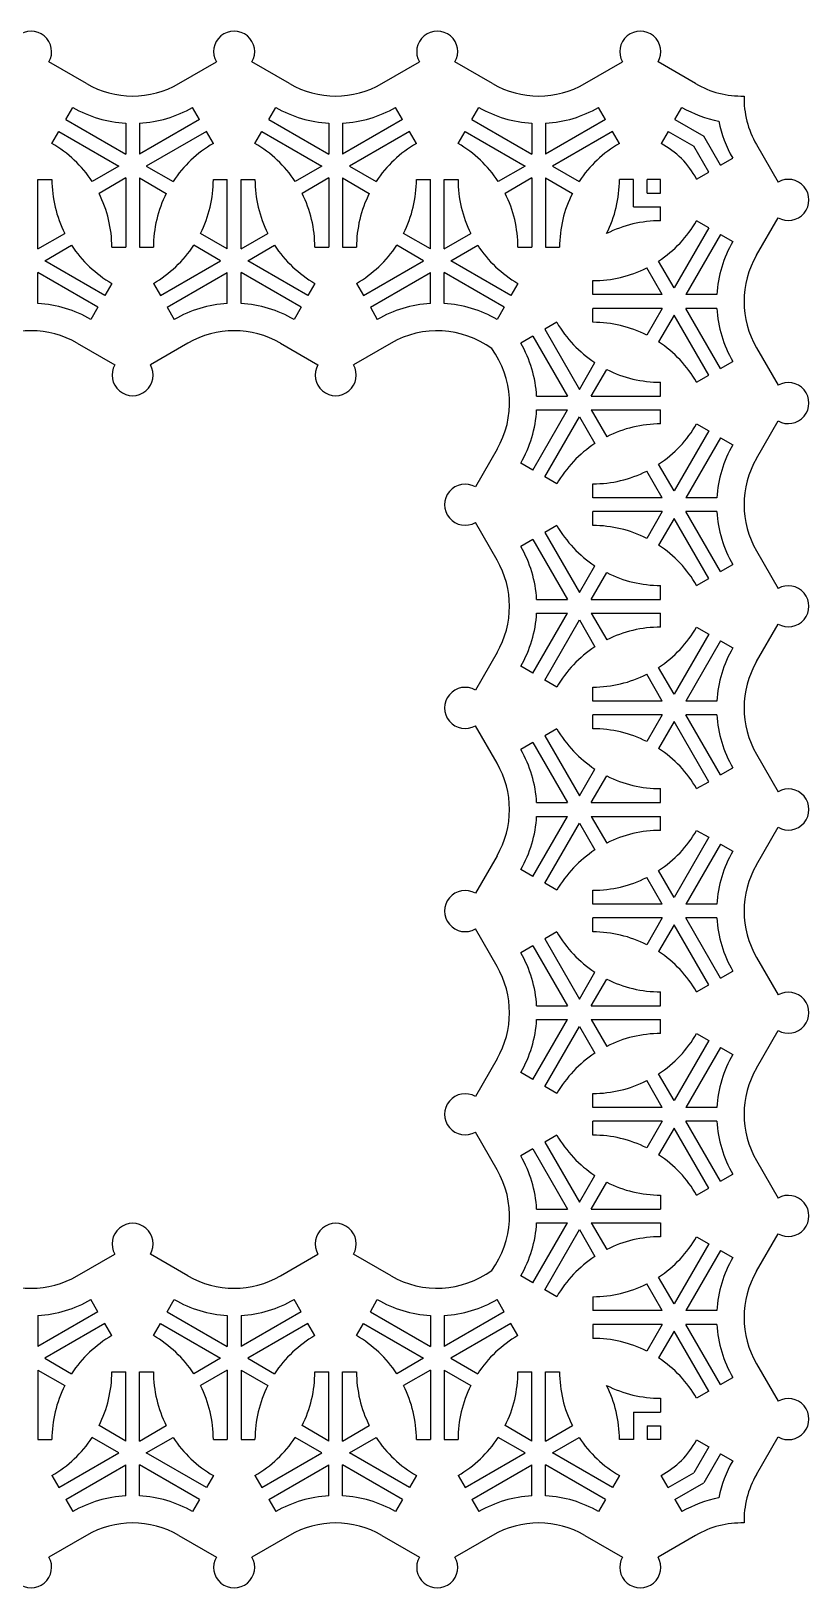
# Model space of a CAD drawing. Extents: x -115 to 365, y -50 to 177.
# Drawn here: x -1.2 to 112.4, y -49.9 to 177.4 of the extents above; entities that cross this region are included whole.
import ezdxf

# ---------------------------------------------------------------- set-up
doc = ezdxf.new("R2010")
doc.units = 0
doc.layers.get('0').update_dxf_attribs({"linetype": 'CONTINUOUS'})

msp = doc.modelspace()

# ---------------------------------------------------------------- linework, layer by layer
for p, q in [((6.87962, 169.772779), (1.392992, 172.940485)), ((20.381446, 169.772779), (25.868074, 172.940485)), ((36.550854, 169.772779), (31.064226, 172.940485)), ((50.052681, 169.772779), (55.539308, 172.940485)), ((66.222088, 169.772779), (60.735461, 172.940485)), ((79.723915, 169.772779), (85.210542, 172.940485)), ((95.893322, 169.772779), (90.406695, 172.940485)), ((3.858444, 164.539948), (4.87962, 166.308677)), ((23.402622, 164.539948), (22.381446, 166.308677)), ((33.529678, 164.539948), (34.550854, 166.308677)), ((53.073856, 164.539948), (52.052681, 166.308677)), ((63.200912, 164.539948), (64.222088, 166.308677)), ((82.745091, 164.539948), (81.723915, 166.308677)), ((92.872146, 164.539948), (93.893322, 166.308677)), ((3.858444, 164.539948), (12.630533, 159.47538)), ((12.630533, 163.992469), (12.630533, 159.47538)), ((23.402622, 164.539948), (14.630533, 159.47538)), ((14.630533, 163.992469), (14.630533, 159.47538)), ((33.529678, 164.539948), (42.301767, 159.47538)), ((42.301767, 163.992469), (42.301767, 159.47538)), ((53.073856, 164.539948), (44.301767, 159.47538)), ((44.301767, 163.992469), (44.301767, 159.47538)), ((63.200912, 164.539948), (71.973001, 159.47538)), ((71.973001, 163.992469), (71.973001, 159.47538)), ((82.745091, 164.539948), (73.973001, 159.47538)), ((73.973001, 163.992469), (73.973001, 159.47538)), ((92.872146, 164.539948), (97.105242, 162.095969)), ((1.837268, 161.039169), (2.858444, 162.807898)), ((2.858444, 162.807898), (11.630533, 157.74333)), ((24.402622, 162.807898), (15.630533, 157.74333)), ((25.423798, 161.039169), (24.402622, 162.807898)), ((31.508502, 161.039169), (32.529678, 162.807898)), ((32.529678, 162.807898), (41.301767, 157.74333)), ((54.073856, 162.807898), (45.301767, 157.74333)), ((55.095032, 161.039169), (54.073856, 162.807898)), ((61.179736, 161.039169), (62.200912, 162.807898)), ((62.200912, 162.807898), (70.973001, 157.74333)), ((83.745091, 162.807898), (74.973001, 157.74333)), ((84.766266, 161.039169), (83.745091, 162.807898)), ((91.872146, 162.807898), (90.85097, 161.039169)), ((91.872146, 162.807898), (95.64114, 160.631868)), ((99.549221, 157.862874), (97.105242, 162.095969)), ((97.81717, 156.862874), (95.64114, 160.631868)), ((104.782051, 160.884049), (107.949757, 155.397422)), ((11.630533, 157.74333), (7.71862, 155.484785)), ((15.630533, 157.74333), (19.542446, 155.484785)), ((41.301767, 157.74333), (37.389854, 155.484785)), ((45.301767, 157.74333), (49.213681, 155.484785)), ((70.973001, 157.74333), (67.061088, 155.484785)), ((74.973001, 157.74333), (78.884915, 155.484785)), ((96.048442, 155.841698), (97.81717, 156.862874)), ((99.549221, 157.862874), (101.31795, 158.884049)), ((-0.205084, 145.640525), (-0.205084, 155.769661)), ((-0.205084, 155.769661), (1.837268, 155.769661)), ((12.630533, 156.011279), (8.71862, 153.752735)), ((12.630533, 156.011279), (12.630533, 145.882143)), ((14.630533, 156.011279), (14.630533, 145.882143)), ((14.630533, 156.011279), (18.542446, 153.752735)), ((25.423798, 155.769661), (27.46615, 155.769661)), ((27.46615, 145.640525), (27.46615, 155.769661)), ((29.46615, 145.640525), (29.46615, 155.769661)), ((29.46615, 155.769661), (31.508502, 155.769661)), ((42.301767, 156.011279), (38.389854, 153.752735)), ((42.301767, 156.011279), (42.301767, 145.882143)), ((44.301767, 156.011279), (44.301767, 145.882143)), ((44.301767, 156.011279), (48.213681, 153.752735)), ((55.095032, 155.769661), (57.137384, 155.769661)), ((57.137384, 145.640525), (57.137384, 155.769661)), ((59.137384, 145.640525), (59.137384, 155.769661)), ((59.137384, 155.769661), (61.179736, 155.769661)), ((71.973001, 156.011279), (68.061088, 153.752735)), ((71.973001, 156.011279), (71.973001, 145.882143)), ((73.973001, 156.011279), (73.973001, 145.882143)), ((73.973001, 156.011279), (77.884915, 153.752735)), ((86.808618, 155.769661), (84.766266, 155.769661)), ((86.808618, 151.799346), (86.808618, 155.769661)), ((90.778934, 155.769661), (88.808618, 155.769661)), ((88.808618, 153.799346), (88.808618, 155.769661)), ((90.778934, 153.799346), (90.778934, 155.769661)), ((88.808618, 153.799346), (90.778934, 153.799346)), ((86.808618, 151.799346), (90.778934, 151.799346)), ((90.778934, 149.756994), (90.778934, 151.799346)), ((104.782051, 144.714642), (107.949757, 150.201269)), ((-0.205084, 145.640525), (3.706829, 147.899069)), ((27.46615, 145.640525), (23.554237, 147.899069)), ((29.46615, 145.640525), (33.378063, 147.899069)), ((57.137384, 145.640525), (53.225471, 147.899069)), ((59.137384, 145.640525), (63.049298, 147.899069)), ((97.81717, 148.735818), (92.752602, 139.963729)), ((97.81717, 148.735818), (96.048442, 149.756994)), ((0.794916, 143.908474), (4.706829, 146.167018)), ((10.588181, 145.882143), (12.630533, 145.882143)), ((14.630533, 145.882143), (16.672885, 145.882143)), ((26.46615, 143.908474), (22.554237, 146.167018)), ((30.46615, 143.908474), (34.378063, 146.167018)), ((40.259415, 145.882143), (42.301767, 145.882143)), ((44.301767, 145.882143), (46.344119, 145.882143)), ((56.137384, 143.908474), (52.225471, 146.167018)), ((60.137384, 143.908474), (64.049298, 146.167018)), ((69.930649, 145.882143), (71.973001, 145.882143)), ((73.973001, 145.882143), (76.015353, 145.882143)), ((99.549221, 147.735818), (94.484653, 138.963729)), ((99.549221, 147.735818), (101.31795, 146.714642)), ((9.567005, 138.843906), (0.794916, 143.908474)), ((17.694061, 138.843906), (26.46615, 143.908474)), ((39.238239, 138.843906), (30.46615, 143.908474)), ((47.365295, 138.843906), (56.137384, 143.908474)), ((68.909473, 138.843906), (60.137384, 143.908474)), ((92.752602, 139.963729), (90.494058, 143.875642)), ((8.567005, 137.111855), (-0.205084, 142.176423)), ((-0.205084, 137.659335), (-0.205084, 142.176423)), ((18.694061, 137.111855), (27.46615, 142.176423)), ((27.46615, 137.659335), (27.46615, 142.176423)), ((38.238239, 137.111855), (29.46615, 142.176423)), ((29.46615, 137.659335), (29.46615, 142.176423)), ((48.365295, 137.111855), (57.137384, 142.176423)), ((57.137384, 137.659335), (57.137384, 142.176423)), ((59.137384, 137.659335), (59.137384, 142.176423)), ((67.909473, 137.111855), (59.137384, 142.176423)), ((80.891415, 138.963729), (80.891415, 141.006081)), ((91.020551, 138.963729), (88.762007, 142.875642)), ((10.588181, 140.612635), (9.567005, 138.843906)), ((16.672885, 140.612635), (17.694061, 138.843906)), ((40.259415, 140.612635), (39.238239, 138.843906)), ((46.344119, 140.612635), (47.365295, 138.843906)), ((69.930649, 140.612635), (68.909473, 138.843906)), ((91.020551, 138.963729), (80.891415, 138.963729)), ((99.001741, 138.963729), (94.484653, 138.963729)), ((8.567005, 137.111855), (7.545829, 135.343126)), ((18.694061, 137.111855), (19.715237, 135.343126)), ((38.238239, 137.111855), (37.217063, 135.343126)), ((48.365295, 137.111855), (49.386471, 135.343126)), ((67.909473, 137.111855), (66.888298, 135.343126)), ((91.020551, 136.963729), (80.891415, 136.963729)), ((80.891415, 134.921377), (80.891415, 136.963729)), ((91.020551, 136.963729), (88.762007, 133.051815)), ((99.549221, 128.191639), (94.484653, 136.963729)), ((99.001741, 136.963729), (94.484653, 136.963729)), ((75.621907, 134.921377), (73.853179, 133.900201)), ((92.752602, 135.963729), (90.494058, 132.051815)), ((97.81717, 127.191639), (92.752602, 135.963729)), ((5.545829, 131.879025), (11.032457, 128.711319)), ((21.715237, 131.879025), (16.228609, 128.711319)), ((35.217063, 131.879025), (40.703691, 128.711319)), ((51.386471, 131.879025), (45.899843, 128.711319)), ((72.121128, 132.900201), (70.352399, 131.879025)), ((72.121128, 132.900201), (77.185696, 124.128112)), ((73.853179, 133.900201), (78.917747, 125.128112)), ((104.782051, 131.212815), (107.949757, 125.726188)), ((78.917747, 125.128112), (81.176291, 129.040025)), ((80.649797, 124.128112), (82.908342, 128.040025)), ((99.549221, 128.191639), (101.31795, 129.212815)), ((90.778934, 124.128112), (90.778934, 126.170464)), ((96.048442, 126.170464), (97.81717, 127.191639)), ((72.668608, 124.128112), (77.185696, 124.128112)), ((80.649797, 124.128112), (90.778934, 124.128112)), ((72.121128, 113.356022), (77.185696, 122.128112)), ((72.668608, 122.128112), (77.185696, 122.128112)), ((73.853179, 112.356022), (78.917747, 121.128112)), ((78.917747, 121.128112), (81.176291, 117.216198)), ((80.649797, 122.128112), (90.778934, 122.128112)), ((80.649797, 122.128112), (82.908342, 118.216198)), ((90.778934, 120.08576), (90.778934, 122.128112)), ((104.782051, 115.043408), (107.949757, 120.530035)), ((97.81717, 119.064584), (92.752602, 110.292495)), ((96.048442, 120.08576), (97.81717, 119.064584)), ((66.888298, 116.377198), (63.720592, 110.890571)), ((99.549221, 118.064584), (94.484653, 109.292495)), ((99.549221, 118.064584), (101.31795, 117.043408)), ((72.121128, 113.356022), (70.352399, 114.377198)), ((92.752602, 110.292495), (90.494058, 114.204408)), ((75.621907, 111.334846), (73.853179, 112.356022)), ((91.020551, 109.292495), (88.762007, 113.204408)), ((80.891415, 109.292495), (80.891415, 111.334846)), ((91.020551, 109.292495), (80.891415, 109.292495)), ((99.001741, 109.292495), (94.484653, 109.292495)), ((91.020551, 107.292495), (80.891415, 107.292495)), ((80.891415, 105.250143), (80.891415, 107.292495)), ((91.020551, 107.292495), (88.762007, 103.380581)), ((99.001741, 107.292495), (94.484653, 107.292495)), ((99.549221, 98.520405), (94.484653, 107.292495)), ((66.888298, 100.207791), (63.720592, 105.694418)), ((75.621907, 105.250143), (73.853179, 104.228967)), ((92.752602, 106.292495), (90.494058, 102.380581)), ((97.81717, 97.520405), (92.752602, 106.292495)), ((72.121128, 103.228967), (70.352399, 102.207791)), ((72.121128, 103.228967), (77.185696, 94.456878)), ((73.853179, 104.228967), (78.917747, 95.456878)), ((104.782051, 101.541581), (107.949757, 96.054954)), ((78.917747, 95.456878), (81.176291, 99.368791)), ((80.649797, 94.456878), (82.908342, 98.368791)), ((99.549221, 98.520405), (101.31795, 99.541581)), ((90.778934, 94.456878), (90.778934, 96.499229)), ((96.048442, 96.499229), (97.81717, 97.520405)), ((72.668608, 94.456878), (77.185696, 94.456878)), ((80.649797, 94.456878), (90.778934, 94.456878)), ((72.121128, 83.684788), (77.185696, 92.456878)), ((72.668608, 92.456878), (77.185696, 92.456878)), ((73.853179, 82.684788), (78.917747, 91.456878)), ((78.917747, 91.456878), (81.176291, 87.544964)), ((80.649797, 92.456878), (90.778934, 92.456878)), ((80.649797, 92.456878), (82.908342, 88.544964)), ((90.778934, 90.414526), (90.778934, 92.456878)), ((97.81717, 89.39335), (92.752602, 80.621261)), ((96.048442, 90.414526), (97.81717, 89.39335)), ((104.782051, 85.372174), (107.949757, 90.858801)), ((66.888298, 86.705964), (63.720592, 81.219337)), ((99.549221, 88.39335), (94.484653, 79.621261)), ((99.549221, 88.39335), (101.31795, 87.372174)), ((72.121128, 83.684788), (70.352399, 84.705964)), ((92.752602, 80.621261), (90.494058, 84.533174)), ((75.621907, 81.663612), (73.853179, 82.684788)), ((91.020551, 79.621261), (88.762007, 83.533174)), ((80.891415, 79.621261), (80.891415, 81.663612)), ((91.020551, 79.621261), (80.891415, 79.621261)), ((99.001741, 79.621261), (94.484653, 79.621261)), ((91.020551, 77.621261), (80.891415, 77.621261)), ((80.891415, 75.578909), (80.891415, 77.621261)), ((91.020551, 77.621261), (88.762007, 73.709347)), ((99.549221, 68.849171), (94.484653, 77.621261)), ((99.001741, 77.621261), (94.484653, 77.621261)), ((66.888298, 70.536557), (63.720592, 76.023184)), ((75.621907, 75.578909), (73.853179, 74.557733)), ((92.752602, 76.621261), (90.494058, 72.709347)), ((97.81717, 67.849171), (92.752602, 76.621261)), ((72.121128, 73.557733), (70.352399, 72.536557)), ((72.121128, 73.557733), (77.185696, 64.785644)), ((73.853179, 74.557733), (78.917747, 65.785644)), ((104.782051, 71.870347), (107.949757, 66.38372)), ((78.917747, 65.785644), (81.176291, 69.697557)), ((80.649797, 64.785644), (82.908342, 68.697557)), ((99.549221, 68.849171), (101.31795, 69.870347)), ((90.778934, 64.785644), (90.778934, 66.827995)), ((96.048442, 66.827995), (97.81717, 67.849171)), ((72.668608, 64.785644), (77.185696, 64.785644)), ((80.649797, 64.785644), (90.778934, 64.785644)), ((72.121128, 54.013554), (77.185696, 62.785644)), ((72.668608, 62.785644), (77.185696, 62.785644)), ((73.853179, 53.013554), (78.917747, 61.785644)), ((78.917747, 61.785644), (81.176291, 57.87373)), ((80.649797, 62.785644), (90.778934, 62.785644)), ((80.649797, 62.785644), (82.908342, 58.87373)), ((90.778934, 60.743292), (90.778934, 62.785644)), ((97.81717, 59.722116), (92.752602, 50.950026)), ((96.048442, 60.743292), (97.81717, 59.722116)), ((104.782051, 55.70094), (107.949757, 61.187567)), ((66.888298, 57.03473), (63.720592, 51.548103)), ((99.549221, 58.722116), (94.484653, 49.950026)), ((99.549221, 58.722116), (101.31795, 57.70094)), ((72.121128, 54.013554), (70.352399, 55.03473)), ((92.752602, 50.950026), (90.494058, 54.86194)), ((75.621907, 51.992378), (73.853179, 53.013554)), ((91.020551, 49.950026), (88.762007, 53.86194)), ((80.891415, 49.950026), (80.891415, 51.992378)), ((91.020551, 49.950026), (80.891415, 49.950026)), ((91.020551, 47.950026), (80.891415, 47.950026)), ((80.891415, 45.907675), (80.891415, 47.950026)), ((91.020551, 47.950026), (88.762007, 44.038113)), ((99.001741, 49.950026), (94.484653, 49.950026)), ((99.549221, 39.177937), (94.484653, 47.950026)), ((99.001741, 47.950026), (94.484653, 47.950026)), ((66.888298, 40.865323), (63.720592, 46.35195)), ((75.621907, 45.907675), (73.853179, 44.886499)), ((92.752602, 46.950026), (90.494058, 43.038113)), ((97.81717, 38.177937), (92.752602, 46.950026)), ((72.121128, 43.886499), (70.352399, 42.865323)), ((72.121128, 43.886499), (77.185696, 35.114409)), ((73.853179, 44.886499), (78.917747, 36.114409)), ((104.782051, 42.199113), (107.949757, 36.712486)), ((78.917747, 36.114409), (81.176291, 40.026323)), ((80.649797, 35.114409), (82.908342, 39.026323)), ((99.549221, 39.177937), (101.31795, 40.199113)), ((90.778934, 35.114409), (90.778934, 37.156761)), ((96.048442, 37.156761), (97.81717, 38.177937)), ((72.668608, 35.114409), (77.185696, 35.114409)), ((80.649797, 35.114409), (90.778934, 35.114409)), ((72.121128, 24.34232), (77.185696, 33.114409)), ((72.668608, 33.114409), (77.185696, 33.114409)), ((73.853179, 23.34232), (78.917747, 32.114409)), ((78.917747, 32.114409), (81.176291, 28.202496)), ((80.649797, 33.114409), (90.778934, 33.114409)), ((80.649797, 33.114409), (82.908342, 29.202496)), ((90.778934, 31.072058), (90.778934, 33.114409)), ((97.81717, 30.050882), (92.752602, 21.278792)), ((96.048442, 31.072058), (97.81717, 30.050882)), ((104.782051, 26.029706), (107.949757, 31.516333)), ((66.888298, 27.363496), (63.720592, 21.876869)), ((99.549221, 29.050882), (94.484653, 20.278792)), ((99.549221, 29.050882), (101.31795, 28.029706)), ((72.121128, 24.34232), (70.352399, 25.363496)), ((92.752602, 21.278792), (90.494058, 25.190706)), ((75.621907, 22.321144), (73.853179, 23.34232)), ((91.020551, 20.278792), (88.762007, 24.190706)), ((80.891415, 20.278792), (80.891415, 22.321144)), ((91.020551, 20.278792), (80.891415, 20.278792)), ((91.020551, 18.278792), (80.891415, 18.278792)), ((80.891415, 16.236441), (80.891415, 18.278792)), ((91.020551, 18.278792), (88.762007, 14.366879)), ((99.001741, 20.278792), (94.484653, 20.278792)), ((99.549221, 9.506703), (94.484653, 18.278792)), ((99.001741, 18.278792), (94.484653, 18.278792)), ((66.888298, 11.194089), (63.720592, 16.680716)), ((75.621907, 16.236441), (73.853179, 15.215265)), ((92.752602, 17.278792), (90.494058, 13.366879)), ((97.81717, 8.506703), (92.752602, 17.278792)), ((72.121128, 14.215265), (70.352399, 13.194089)), ((72.121128, 14.215265), (77.185696, 5.443175)), ((73.853179, 15.215265), (78.917747, 6.443175)), ((104.782051, 12.527879), (107.949757, 7.041252)), ((78.917747, 6.443175), (81.176291, 10.355089)), ((80.649797, 5.443175), (82.908342, 9.355089)), ((99.549221, 9.506703), (101.31795, 10.527879)), ((90.778934, 7.485527), (90.778934, 5.443175)), ((96.048442, 7.485527), (97.81717, 8.506703)), ((72.668608, 5.443175), (77.185696, 5.443175)), ((80.649797, 5.443175), (90.778934, 5.443175)), ((72.121128, -5.328914), (77.185696, 3.443175)), ((72.668608, 3.443175), (77.185696, 3.443175)), ((73.853179, -6.328914), (78.917747, 2.443175)), ((78.917747, 2.443175), (81.176291, -1.468738)), ((80.649797, 3.443175), (82.908342, -0.468738)), ((80.649797, 3.443175), (90.778934, 3.443175)), ((90.778934, 3.443175), (90.778934, 1.400824)), ((97.81717, 0.379648), (92.752602, -8.392442)), ((96.048442, 1.400824), (97.81717, 0.379648)), ((104.782051, -3.641528), (107.949757, 1.845099)), ((5.545829, -4.307738), (11.032457, -1.140032)), ((21.715237, -4.307738), (16.228609, -1.140032)), ((35.217063, -4.307738), (40.703691, -1.140032)), ((51.386471, -4.307738), (45.899843, -1.140032)), ((99.549221, -0.620352), (94.484653, -9.392442)), ((99.549221, -0.620352), (101.31795, -1.641528)), ((72.121128, -5.328914), (70.352399, -4.307738)), ((92.752602, -8.392442), (90.494058, -4.480528)), ((75.621907, -7.35009), (73.853179, -6.328914)), ((91.020551, -9.392442), (88.762007, -5.480528)), ((8.567005, -9.540568), (7.545829, -7.771839)), ((18.694061, -9.540568), (19.715237, -7.771839)), ((38.238239, -9.540568), (37.217063, -7.771839)), ((48.365295, -9.540568), (49.386471, -7.771839)), ((67.909473, -9.540568), (66.888298, -7.771839)), ((80.891415, -7.35009), (80.891415, -9.392442)), ((8.567005, -9.540568), (-0.205084, -14.605136)), ((-0.205084, -10.088048), (-0.205084, -14.605136)), ((9.567005, -11.272619), (0.794916, -16.337187)), ((10.588181, -13.041348), (9.567005, -11.272619)), ((16.672885, -13.041348), (17.694061, -11.272619)), ((17.694061, -11.272619), (26.46615, -16.337187)), ((18.694061, -9.540568), (27.46615, -14.605136)), ((27.46615, -10.088048), (27.46615, -14.605136)), ((38.238239, -9.540568), (29.46615, -14.605136)), ((29.46615, -10.088048), (29.46615, -14.605136)), ((39.238239, -11.272619), (30.46615, -16.337187)), ((40.259415, -13.041348), (39.238239, -11.272619)), ((46.344119, -13.041348), (47.365295, -11.272619)), ((47.365295, -11.272619), (56.137384, -16.337187)), ((48.365295, -9.540568), (57.137384, -14.605136)), ((57.137384, -10.088048), (57.137384, -14.605136)), ((67.909473, -9.540568), (59.137384, -14.605136)), ((59.137384, -10.088048), (59.137384, -14.605136)), ((68.909473, -11.272619), (60.137384, -16.337187)), ((69.930649, -13.041348), (68.909473, -11.272619)), ((91.020551, -9.392442), (80.891415, -9.392442)), ((99.001741, -9.392442), (94.484653, -9.392442)), ((91.020551, -11.392442), (80.891415, -11.392442)), ((80.891415, -11.392442), (80.891415, -13.434794)), ((91.020551, -11.392442), (88.762007, -15.304355)), ((92.752602, -12.392442), (90.494058, -16.304355)), ((97.81717, -21.164531), (92.752602, -12.392442)), ((99.549221, -20.164531), (94.484653, -11.392442)), ((99.001741, -11.392442), (94.484653, -11.392442)), ((-0.205084, -18.069238), (-0.205084, -28.198374)), ((-0.205084, -18.069238), (3.706829, -20.327782)), ((0.794916, -16.337187), (4.706829, -18.595731)), ((26.46615, -16.337187), (22.554237, -18.595731)), ((27.46615, -18.069238), (23.554237, -20.327782)), ((27.46615, -18.069238), (27.46615, -28.198374)), ((29.46615, -18.069238), (29.46615, -28.198374)), ((29.46615, -18.069238), (33.378063, -20.327782)), ((30.46615, -16.337187), (34.378063, -18.595731)), ((56.137384, -16.337187), (52.225471, -18.595731)), ((57.137384, -18.069238), (53.225471, -20.327782)), ((57.137384, -18.069238), (57.137384, -28.198374)), ((59.137384, -18.069238), (59.137384, -28.198374)), ((59.137384, -18.069238), (63.049298, -20.327782)), ((60.137384, -16.337187), (64.049298, -18.595731)), ((104.782051, -17.143355), (107.949757, -22.629982)), ((10.588181, -18.310856), (12.630533, -18.310856)), ((12.630533, -28.439992), (12.630533, -18.310856)), ((14.630533, -28.439992), (14.630533, -18.310856)), ((14.630533, -18.310856), (16.672885, -18.310856)), ((40.259415, -18.310856), (42.301767, -18.310856)), ((42.301767, -28.439992), (42.301767, -18.310856)), ((44.301767, -28.439992), (44.301767, -18.310856)), ((44.301767, -18.310856), (46.344119, -18.310856)), ((69.930649, -18.310856), (71.973001, -18.310856)), ((71.973001, -28.439992), (71.973001, -18.310856)), ((73.973001, -28.439992), (73.973001, -18.310856)), ((73.973001, -18.310856), (76.015353, -18.310856)), ((99.549221, -20.164531), (101.31795, -19.143355)), ((90.778934, -22.185707), (90.778934, -24.228059)), ((97.81717, -21.164531), (96.048442, -22.185707)), ((86.808618, -24.228059), (86.808618, -28.198374)), ((86.808618, -24.228059), (90.778934, -24.228059)), ((12.630533, -28.439992), (8.71862, -26.181448)), ((14.630533, -28.439992), (18.542446, -26.181448)), ((42.301767, -28.439992), (38.389854, -26.181448)), ((44.301767, -28.439992), (48.213681, -26.181448)), ((71.973001, -28.439992), (68.061088, -26.181448)), ((73.973001, -28.439992), (77.884915, -26.181448)), ((88.808618, -26.228059), (90.778934, -26.228059)), ((88.808618, -26.228059), (88.808618, -28.198374)), ((90.778934, -26.228059), (90.778934, -28.198374)), ((-0.205084, -28.198374), (1.837268, -28.198374)), ((11.630533, -30.172042), (7.71862, -27.913498)), ((15.630533, -30.172042), (19.542446, -27.913498)), ((25.423798, -28.198374), (27.46615, -28.198374)), ((29.46615, -28.198374), (31.508502, -28.198374)), ((41.301767, -30.172042), (37.389854, -27.913498)), ((45.301767, -30.172042), (49.213681, -27.913498)), ((55.095032, -28.198374), (57.137384, -28.198374)), ((59.137384, -28.198374), (61.179736, -28.198374)), ((70.973001, -30.172042), (67.061088, -27.913498)), ((74.973001, -30.172042), (78.884915, -27.913498)), ((86.808618, -28.198374), (84.766266, -28.198374)), ((90.778934, -28.198374), (88.808618, -28.198374)), ((97.81717, -29.291586), (95.64114, -33.060581)), ((96.048442, -28.270411), (97.81717, -29.291586)), ((104.782051, -33.312762), (107.949757, -27.826135)), ((2.858444, -35.236611), (11.630533, -30.172042)), ((24.402622, -35.236611), (15.630533, -30.172042)), ((32.529678, -35.236611), (41.301767, -30.172042)), ((54.073856, -35.236611), (45.301767, -30.172042)), ((62.200912, -35.236611), (70.973001, -30.172042)), ((83.745091, -35.236611), (74.973001, -30.172042)), ((99.549221, -30.291586), (97.105242, -34.524682)), ((99.549221, -30.291586), (101.31795, -31.312762)), ((1.837268, -33.467882), (2.858444, -35.236611)), ((3.858444, -36.968661), (12.630533, -31.904093)), ((12.630533, -36.421182), (12.630533, -31.904093)), ((23.402622, -36.968661), (14.630533, -31.904093)), ((14.630533, -36.421182), (14.630533, -31.904093)), ((25.423798, -33.467882), (24.402622, -35.236611)), ((31.508502, -33.467882), (32.529678, -35.236611)), ((33.529678, -36.968661), (42.301767, -31.904093)), ((42.301767, -36.421182), (42.301767, -31.904093)), ((44.301767, -36.421182), (44.301767, -31.904093)), ((53.073856, -36.968661), (44.301767, -31.904093)), ((55.095032, -33.467882), (54.073856, -35.236611)), ((61.179736, -33.467882), (62.200912, -35.236611)), ((63.200912, -36.968661), (71.973001, -31.904093)), ((71.973001, -36.421182), (71.973001, -31.904093)), ((73.973001, -36.421182), (73.973001, -31.904093)), ((82.745091, -36.968661), (73.973001, -31.904093)), ((84.766266, -33.467882), (83.745091, -35.236611)), ((91.872146, -35.236611), (90.85097, -33.467882)), ((91.872146, -35.236611), (95.64114, -33.060581)), ((92.872146, -36.968661), (97.105242, -34.524682)), ((3.858444, -36.968661), (4.87962, -38.73739)), ((23.402622, -36.968661), (22.381446, -38.73739)), ((33.529678, -36.968661), (34.550854, -38.73739)), ((53.073856, -36.968661), (52.052681, -38.73739)), ((63.200912, -36.968661), (64.222088, -38.73739)), ((82.745091, -36.968661), (81.723915, -38.73739)), ((92.872146, -36.968661), (93.893322, -38.73739)), ((6.87962, -42.201492), (1.392992, -45.369197)), ((20.381446, -42.201492), (25.868074, -45.369197)), ((36.550854, -42.201492), (31.064226, -45.369197)), ((50.052681, -42.201492), (55.539308, -45.369197)), ((66.222088, -42.201492), (60.735461, -45.369197)), ((79.723915, -42.201492), (85.210542, -45.369197)), ((95.893322, -42.201492), (90.406695, -45.369197))]:
    msp.add_line(p, q)
for centre, radius, start, end in [((-1.205084, 174.440485), 3, 330, 210), ((28.46615, 174.440485), 3, 330, 210), ((58.137384, 174.440485), 3, 330, 210), ((87.808618, 174.440485), 3, 330, 210), ((13.630533, 181.465703), 13.501827, 240, 300), ((43.301767, 181.465703), 13.501827, 240, 300), ((72.973001, 181.465703), 13.501827, 240, 300), ((102.644235, 181.465703), 13.501827, 240, 271.41334), ((13.630533, 181.465703), 17.501827, 240, 266.724513), ((13.630533, 181.465703), 17.501827, 273.275487, 300), ((43.301767, 181.465703), 17.501827, 240, 266.724513), ((43.301767, 181.465703), 17.501827, 273.275487, 300), ((72.973001, 181.465703), 17.501827, 240, 266.724513), ((72.973001, 181.465703), 17.501827, 273.275487, 300), ((102.644235, 181.465703), 17.501827, 240, 258.972021), ((116.474976, 167.634963), 13.501827, 178.58666, 210), ((116.474976, 167.634963), 17.501827, 191.027979, 210), ((-6.913645, 145.882143), 17.501827, 33.275487, 60), ((34.174712, 145.882143), 17.501827, 120, 146.724513), ((22.757589, 145.882143), 17.501827, 33.275487, 60), ((63.845946, 145.882143), 17.501827, 120, 146.724513), ((52.428823, 145.882143), 17.501827, 33.275487, 60), ((93.51718, 145.882143), 17.501827, 120, 146.724513), ((82.100057, 145.882143), 17.501827, 47.798946, 60), ((80.891415, 147.090784), 17.501827, 30, 42.201054), ((19.339095, 155.769661), 17.501827, 180, 206.724513), ((7.921972, 155.769661), 17.501827, 333.275487, 0), ((49.010329, 155.769661), 17.501827, 180, 206.724513), ((37.593206, 155.769661), 17.501827, 333.275487, 0), ((78.681563, 155.769661), 17.501827, 180, 206.724513), ((67.26444, 155.769661), 17.501827, 333.189391, 0), ((109.449757, 152.799346), 3, 240, 120), ((-6.913645, 145.882143), 17.501827, 360, 26.724513), ((34.174712, 145.882143), 17.501827, 153.275487, 180), ((22.757589, 145.882143), 17.501827, 360, 26.724513), ((63.845946, 145.882143), 17.501827, 153.275487, 180), ((52.428823, 145.882143), 17.501827, 360, 26.724513), ((93.51718, 145.882143), 17.501827, 153.275487, 180), ((90.778934, 132.255167), 17.501827, 90, 116.810609), ((80.891415, 158.507907), 17.501827, 303.275487, 330), ((19.339095, 155.769661), 17.501827, 213.275487, 240), ((7.921972, 155.769661), 17.501827, 300, 326.724513), ((49.010329, 155.769661), 17.501827, 213.275487, 240), ((37.593206, 155.769661), 17.501827, 300, 326.724513), ((78.681563, 155.769661), 17.501827, 213.275487, 240), ((116.474976, 137.963729), 17.501827, 150, 176.724513), ((116.474976, 137.963729), 13.501827, 150, 210), ((80.891415, 158.507907), 17.501827, 270, 296.724513), ((-1.205084, 120.1861), 17.501827, 60, 86.724513), ((28.46615, 120.1861), 17.501827, 93.275487, 120), ((28.46615, 120.1861), 17.501827, 60, 86.724513), ((58.137384, 120.1861), 17.501827, 93.275487, 120), ((58.137384, 120.1861), 17.501827, 60, 86.724513), ((116.474976, 137.963729), 17.501827, 183.275487, 210), ((90.778934, 143.67229), 17.501827, 210, 236.724513), ((80.891415, 117.41955), 17.501827, 63.275487, 90), ((-1.205084, 120.1861), 13.501827, 60, 120), ((28.46615, 120.1861), 13.501827, 60, 120), ((58.137384, 120.1861), 13.501827, 53.863249, 120), ((55.195373, 123.128112), 17.501827, 3.275487, 30), ((80.891415, 117.41955), 17.501827, 30, 56.724513), ((55.195373, 123.128112), 13.501827, 330, 36.136751), ((13.630533, 127.211319), 3, 150, 30), ((43.301767, 127.211319), 3, 150, 30), ((90.778934, 143.67229), 17.501827, 243.275487, 270), ((109.449757, 123.128112), 3, 240, 120), ((55.195373, 123.128112), 17.501827, 330, 356.724513), ((90.778934, 102.583933), 17.501827, 90, 116.724513), ((80.891415, 128.836673), 17.501827, 303.275487, 330), ((90.778934, 102.583933), 17.501827, 123.275487, 150), ((116.474976, 108.292495), 17.501827, 150, 176.724513), ((116.474976, 108.292495), 13.501827, 150, 210), ((80.891415, 128.836673), 17.501827, 270, 296.724513), ((62.220592, 108.292495), 3, 60, 300), ((116.474976, 108.292495), 17.501827, 183.275487, 210), ((90.778934, 114.001056), 17.501827, 210, 236.724513), ((80.891415, 87.748316), 17.501827, 63.275487, 90), ((80.891415, 87.748316), 17.501827, 30, 56.724513), ((55.195373, 93.456878), 13.501827, 330, 30), ((55.195373, 93.456878), 17.501827, 3.275487, 30), ((90.778934, 114.001056), 17.501827, 243.275487, 270), ((109.449757, 93.456878), 3, 240, 120), ((55.195373, 93.456878), 17.501827, 330, 356.724513), ((90.778934, 72.912699), 17.501827, 90, 116.724513), ((80.891415, 99.165439), 17.501827, 303.275487, 330), ((90.778934, 72.912699), 17.501827, 123.275487, 150), ((116.474976, 78.621261), 17.501827, 150, 176.724513), ((116.474976, 78.621261), 13.501827, 150, 210), ((80.891415, 99.165439), 17.501827, 270, 296.724513), ((62.220592, 78.621261), 3, 60, 300), ((116.474976, 78.621261), 17.501827, 183.275487, 210), ((90.778934, 84.329822), 17.501827, 210, 236.724513), ((80.891415, 58.077082), 17.501827, 63.275487, 90), ((55.195373, 63.785644), 13.501827, 330, 30), ((55.195373, 63.785644), 17.501827, 3.275487, 30), ((80.891415, 58.077082), 17.501827, 30, 56.724513), ((90.778934, 84.329822), 17.501827, 243.275487, 270), ((109.449757, 63.785644), 3, 240, 120), ((55.195373, 63.785644), 17.501827, 330, 356.724513), ((90.778934, 43.241465), 17.501827, 90, 116.724513), ((80.891415, 69.494205), 17.501827, 303.275487, 330), ((90.778934, 43.241465), 17.501827, 123.275487, 150), ((116.474976, 48.950026), 17.501827, 150, 176.724513), ((116.474976, 48.950026), 13.501827, 150, 210), ((80.891415, 69.494205), 17.501827, 270, 296.724513), ((62.220592, 48.950026), 3, 60, 300), ((116.474976, 48.950026), 17.501827, 183.275487, 210), ((90.778934, 54.658588), 17.501827, 210, 236.724513), ((80.891415, 28.405848), 17.501827, 63.275487, 90), ((55.195373, 34.114409), 17.501827, 3.275487, 30), ((80.891415, 28.405848), 17.501827, 30, 56.724513), ((55.195373, 34.114409), 13.501827, 330, 30), ((90.778934, 54.658588), 17.501827, 243.275487, 270), ((109.449757, 34.114409), 3, 240, 120), ((55.195373, 34.114409), 17.501827, 330, 356.724513), ((90.778934, 13.570231), 17.501827, 90, 116.724513), ((80.891415, 39.822971), 17.501827, 303.275487, 330), ((90.778934, 13.570231), 17.501827, 123.275487, 150), ((116.474976, 19.278792), 17.501827, 150, 176.724513), ((116.474976, 19.278792), 13.501827, 150, 210), ((80.891415, 39.822971), 17.501827, 270, 296.724513), ((62.220592, 19.278792), 3, 60, 300), ((116.474976, 19.278792), 17.501827, 183.275487, 210), ((90.778934, 24.987354), 17.501827, 210, 236.724513), ((80.891415, -1.265386), 17.501827, 63.275487, 90), ((55.195373, 4.443175), 17.501827, 3.275487, 30), ((80.891415, -1.265386), 17.501827, 30, 56.724513), ((55.195373, 4.443175), 13.501827, 323.863249, 30), ((90.778934, 24.987354), 17.501827, 243.275487, 270), ((109.449757, 4.443175), 3, 240, 120), ((13.630533, 0.359968), 3, 330, 210), ((43.301767, 0.359968), 3, 330, 210), ((55.195373, 4.443175), 17.501827, 330, 356.724513), ((90.778934, -16.101003), 17.501827, 90, 116.724513), ((80.891415, 10.151737), 17.501827, 303.275487, 330), ((90.778934, -16.101003), 17.501827, 123.275487, 150), ((116.474976, -10.392442), 17.501827, 150, 176.724513), ((-1.205084, 7.385187), 13.501827, 240, 300), ((28.46615, 7.385187), 13.501827, 240, 300), ((58.137384, 7.385187), 13.501827, 240, 306.136751), ((116.474976, -10.392442), 13.501827, 150, 210), ((80.891415, 10.151737), 17.501827, 270, 296.724513), ((-1.205084, 7.385187), 17.501827, 273.275487, 300), ((28.46615, 7.385187), 17.501827, 240, 266.724513), ((28.46615, 7.385187), 17.501827, 273.275487, 300), ((58.137384, 7.385187), 17.501827, 240, 266.724513), ((58.137384, 7.385187), 17.501827, 273.275487, 300), ((19.339095, -28.198374), 17.501827, 120, 146.724513), ((7.921972, -28.198374), 17.501827, 33.275487, 60), ((49.010329, -28.198374), 17.501827, 120, 146.724513), ((37.593206, -28.198374), 17.501827, 33.275487, 60), ((78.681563, -28.198374), 17.501827, 120, 146.724513), ((80.891415, -30.93662), 17.501827, 63.275487, 90), ((116.474976, -10.392442), 17.501827, 183.275487, 210), ((80.891415, -30.93662), 17.501827, 30, 56.724513), ((19.339095, -28.198374), 17.501827, 153.275487, 180), ((-6.913645, -18.310856), 17.501827, 333.275487, 0), ((34.174712, -18.310856), 17.501827, 180, 206.724513), ((7.921972, -28.198374), 17.501827, 360, 26.724513), ((49.010329, -28.198374), 17.501827, 153.275487, 180), ((22.757589, -18.310856), 17.501827, 333.275487, 0), ((63.845946, -18.310856), 17.501827, 180, 206.724513), ((37.593206, -28.198374), 17.501827, 360, 26.724513), ((78.681563, -28.198374), 17.501827, 153.275487, 180), ((52.428823, -18.310856), 17.501827, 333.275487, 0), ((93.51718, -18.310856), 17.501827, 180, 206.724513), ((67.26444, -28.198374), 17.501827, 0, 26.810609), ((90.778934, -4.68388), 17.501827, 243.189391, 270), ((109.449757, -25.228059), 3, 240, 120), ((-6.913645, -18.310856), 17.501827, 300, 326.724513), ((34.174712, -18.310856), 17.501827, 213.275487, 240), ((22.757589, -18.310856), 17.501827, 300, 326.724513), ((63.845946, -18.310856), 17.501827, 213.275487, 240), ((52.428823, -18.310856), 17.501827, 300, 326.724513), ((93.51718, -18.310856), 17.501827, 213.275487, 240), ((80.891415, -19.519497), 17.501827, 317.798946, 330), ((82.100057, -18.310856), 17.501827, 300, 312.201054), ((116.474976, -40.063676), 17.501827, 150, 168.972021), ((116.474976, -40.063676), 13.501827, 150, 181.41334), ((13.630533, -53.894416), 17.501827, 93.275487, 120), ((13.630533, -53.894416), 17.501827, 60, 86.724513), ((43.301767, -53.894416), 17.501827, 93.275487, 120), ((43.301767, -53.894416), 17.501827, 60, 86.724513), ((72.973001, -53.894416), 17.501827, 93.275487, 120), ((72.973001, -53.894416), 17.501827, 60, 86.724513), ((102.644235, -53.894416), 17.501827, 101.027979, 120), ((13.630533, -53.894416), 13.501827, 60, 120), ((43.301767, -53.894416), 13.501827, 60, 120), ((72.973001, -53.894416), 13.501827, 60, 120), ((102.644235, -53.894416), 13.501827, 88.58666, 120), ((-1.205084, -46.869197), 3, 150, 30), ((28.46615, -46.869197), 3, 150, 30), ((58.137384, -46.869197), 3, 150, 30), ((87.808618, -46.869197), 3, 150, 30)]:
    msp.add_arc(centre, radius, start, end)

doc.saveas('drawing.dxf')
